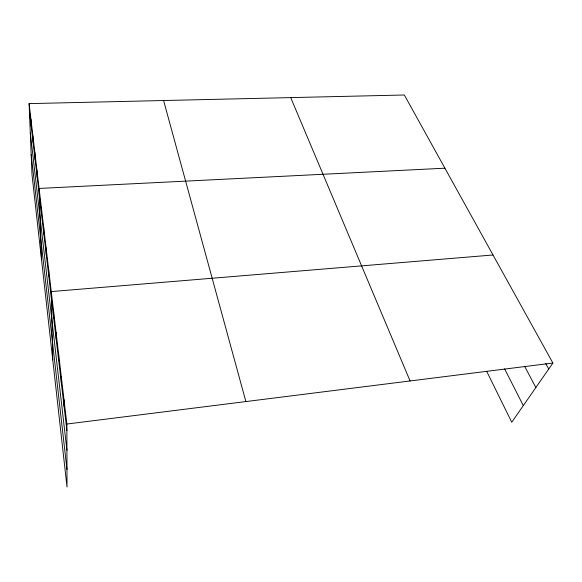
<?xml version="1.0" encoding="UTF-8"?>
<svg xmlns="http://www.w3.org/2000/svg" width="582" height="582" viewBox="0 0 582 582"><rect width="100%" height="100%" fill="white"/><g stroke="black" fill="none" stroke-linecap="round" stroke-linejoin="round"><path stroke-width="0.87" d="M29.1 103.618L66.879 424.038L67.01 487.003L32.003 174.716L29.1 103.618L404.337 94.997L552.9 363.03L511.745 422.234L486.727 371.396M66.879 424.038L552.9 363.03M493.019 254.989L51.26 291.582L52.766 359.952M444.91 168.198L39.103 188.444L41.453 259.041M545.734 363.575L548.724 369.039M524.855 366.696L535.855 387.547M504.601 368.857L523.305 405.61M290.724 97.609L410.084 380.955M163.593 100.526L245.873 401.565M29.391 110.762L66.894 430.52M30.293 132.863L66.937 450.352M31.181 154.586L66.974 469.521M30.955 119.361L31.239 126.512M32.883 135.679L33.152 142.83M34.876 152.608L35.138 159.759M36.95 170.184L37.197 177.335M41.344 207.432L41.562 214.554M43.672 227.191L43.883 234.284M46.094 247.765L46.291 254.829M48.626 269.211L48.801 276.232M53.624 311.574L53.755 318.485M56.068 332.337L56.185 339.182M58.615 353.907L58.702 360.687M61.256 376.35L61.328 383.043M64.013 399.703L64.056 406.301"/></g></svg>
